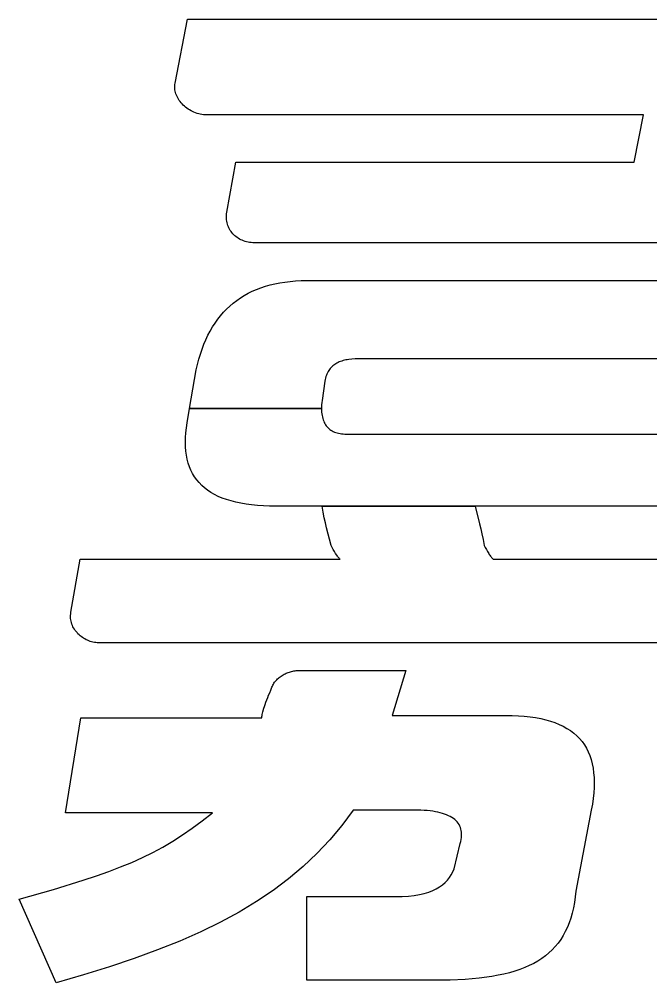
# Model space of a CAD drawing. Header units: millimetres. Extents: x 6 to 290, y -200 to -4.
# Drawn here: x 133.015 to 135.772, y -198.725 to -194.52 of the extents above; entities that cross this region are included whole.
import ezdxf

# ---------------------------------------------------------------- set-up
doc = ezdxf.new("R2010")
doc.units = ezdxf.units.MM
doc.layers.add('BLUETHIRTYONE', color=171, linetype='CONTINUOUS')
doc.layers.add('RED', color=14, linetype='CONTINUOUS')

msp = doc.modelspace()

# ---------------------------------------------------------------- linework, layer by layer
at = {"layer": 'BLUETHIRTYONE', "linetype": 'CONTINUOUS'}
for p, q in [((133.696, -194.7985), (133.7502, -194.5195)), ((133.7502, -194.5195), (135.8087, -194.5195)), ((133.6939, -194.8159), (133.6942, -194.81)), ((133.6942, -194.81), (133.6948, -194.8042)), ((133.6948, -194.8042), (133.696, -194.7985)), ((133.6942, -194.8217), (133.6939, -194.8159)), ((133.6948, -194.8276), (133.6942, -194.8217)), ((133.6959, -194.8335), (133.6948, -194.8276)), ((133.6973, -194.8394), (133.6959, -194.8335)), ((133.6992, -194.8452), (133.6973, -194.8394)), ((133.7014, -194.851), (133.6992, -194.8452)), ((133.704, -194.8568), (133.7014, -194.851)), ((133.707, -194.8624), (133.704, -194.8568)), ((133.7102, -194.868), (133.707, -194.8624)), ((133.7139, -194.8735), (133.7102, -194.868)), ((133.7178, -194.8788), (133.7139, -194.8735)), ((133.722, -194.8841), (133.7178, -194.8788)), ((133.7265, -194.8891), (133.722, -194.8841)), ((133.7313, -194.894), (133.7265, -194.8891)), ((133.7363, -194.8987), (133.7313, -194.894)), ((133.7416, -194.9032), (133.7363, -194.8987)), ((133.7472, -194.9076), (133.7416, -194.9032)), ((133.7529, -194.9116), (133.7472, -194.9076)), ((133.7589, -194.9155), (133.7529, -194.9116)), ((133.7651, -194.919), (133.7589, -194.9155)), ((133.7714, -194.9223), (133.7651, -194.919)), ((133.778, -194.9253), (133.7714, -194.9223)), ((133.7846, -194.9281), (133.778, -194.9253)), ((133.7915, -194.9304), (133.7846, -194.9281)), ((133.7985, -194.9325), (133.7915, -194.9304)), ((133.8056, -194.9342), (133.7985, -194.9325)), ((133.8128, -194.9355), (133.8056, -194.9342)), ((133.8201, -194.9365), (133.8128, -194.9355)), ((133.8275, -194.937), (133.8201, -194.9365)), ((135.7399, -194.937), (133.8275, -194.937)), ((135.7002, -195.1439), (135.7399, -194.937)), ((133.9214, -195.3622), (133.9611, -195.1439)), ((133.9611, -195.1439), (135.7002, -195.1439)), ((133.9196, -195.3821), (133.9199, -195.3756)), ((133.9198, -195.3886), (133.9196, -195.3821)), ((133.9203, -195.395), (133.9198, -195.3886)), ((133.9199, -195.3756), (133.9205, -195.3689)), ((133.9212, -195.4012), (133.9203, -195.395)), ((133.9205, -195.3689), (133.9214, -195.3622)), ((133.9224, -195.4074), (133.9212, -195.4012)), ((133.9239, -195.4134), (133.9224, -195.4074)), ((133.9258, -195.4192), (133.9239, -195.4134)), ((133.928, -195.425), (133.9258, -195.4192)), ((133.9305, -195.4305), (133.928, -195.425)), ((133.9333, -195.4359), (133.9305, -195.4305)), ((133.9365, -195.4411), (133.9333, -195.4359)), ((133.9399, -195.4462), (133.9365, -195.4411)), ((133.9436, -195.451), (133.9399, -195.4462)), ((133.9475, -195.4557), (133.9436, -195.451)), ((133.9518, -195.4601), (133.9475, -195.4557)), ((133.9563, -195.4643), (133.9518, -195.4601)), ((133.961, -195.4683), (133.9563, -195.4643)), ((133.9661, -195.472), (133.961, -195.4683)), ((133.9713, -195.4755), (133.9661, -195.472)), ((133.9768, -195.4787), (133.9713, -195.4755)), ((133.9825, -195.4817), (133.9768, -195.4787)), ((133.9884, -195.4844), (133.9825, -195.4817)), ((133.9945, -195.4868), (133.9884, -195.4844)), ((134.0008, -195.489), (133.9945, -195.4868)), ((134.0073, -195.4908), (134.0008, -195.489)), ((134.014, -195.4923), (134.0073, -195.4908)), ((134.0209, -195.4935), (134.014, -195.4923)), ((134.028, -195.4943), (134.0209, -195.4935)), ((134.0352, -195.4949), (134.028, -195.4943)), ((134.0425, -195.495), (134.0352, -195.4949)), ((137.8944, -195.495), (134.0425, -195.495)), ((134.0508, -195.6988), (134.0699, -195.6915)), ((134.0699, -195.6915), (134.0896, -195.6849)), ((134.0896, -195.6849), (134.11, -195.6791)), ((134.11, -195.6791), (134.131, -195.6741)), ((134.131, -195.6741), (134.1526, -195.6699)), ((134.1526, -195.6699), (134.1749, -195.6664)), ((134.1749, -195.6664), (134.1977, -195.6637)), ((134.1977, -195.6637), (134.2212, -195.6617)), ((134.2212, -195.6617), (134.2454, -195.6605)), ((134.2454, -195.6605), (134.2701, -195.6602)), ((134.2701, -195.6602), (137.5603, -195.6602)), ((133.9645, -195.7468), (133.9805, -195.7357)), ((133.9805, -195.7357), (133.9971, -195.7253)), ((133.9971, -195.7253), (134.0144, -195.7157)), ((134.0144, -195.7157), (134.0323, -195.7069)), ((134.0323, -195.7069), (134.0508, -195.6988)), ((133.9202, -195.7846), (133.9343, -195.7712)), ((133.9343, -195.7712), (133.9491, -195.7586)), ((133.9491, -195.7586), (133.9645, -195.7468)), ((133.8815, -195.8291), (133.8938, -195.8135)), ((133.8938, -195.8135), (133.9067, -195.7987)), ((133.9067, -195.7987), (133.9202, -195.7846)), ((133.8485, -195.8803), (133.8589, -195.8625)), ((133.8589, -195.8625), (133.8699, -195.8455)), ((133.8699, -195.8455), (133.8815, -195.8291)), ((133.8296, -195.9182), (133.8387, -195.8989)), ((133.8387, -195.8989), (133.8485, -195.8803)), ((133.8132, -195.959), (133.8211, -195.9382)), ((133.8211, -195.9382), (133.8296, -195.9182)), ((133.7993, -196.0026), (133.8132, -195.959)), ((133.7878, -196.0492), (133.7993, -196.0026)), ((134.3884, -196.0293), (134.3842, -196.0326)), ((134.3928, -196.0261), (134.3884, -196.0293)), ((134.3974, -196.0231), (134.3928, -196.0261)), ((134.4022, -196.0204), (134.3974, -196.0231)), ((134.4072, -196.0179), (134.4022, -196.0204)), ((134.4124, -196.0155), (134.4072, -196.0179)), ((134.4178, -196.0134), (134.4124, -196.0155)), ((134.4233, -196.0115), (134.4178, -196.0134)), ((134.429, -196.0097), (134.4233, -196.0115)), ((134.4349, -196.0081), (134.429, -196.0097)), ((134.441, -196.0068), (134.4349, -196.0081)), ((134.4473, -196.0056), (134.441, -196.0068)), ((134.4537, -196.0045), (134.4473, -196.0056)), ((134.467, -196.003), (134.4537, -196.0045)), ((134.481, -196.0021), (134.467, -196.003)), ((134.4956, -196.0018), (134.481, -196.0021)), ((137.2242, -196.0018), (134.4956, -196.0018)), ((133.7588, -196.2186), (133.7878, -196.0492)), ((134.356, -196.0737), (134.354, -196.0795)), ((134.3583, -196.0682), (134.356, -196.0737)), ((134.3608, -196.0629), (134.3583, -196.0682)), ((134.3635, -196.0578), (134.3608, -196.0629)), ((134.3664, -196.053), (134.3635, -196.0578)), ((134.3695, -196.0485), (134.3664, -196.053)), ((134.3729, -196.0442), (134.3695, -196.0485)), ((134.3765, -196.0401), (134.3729, -196.0442)), ((134.3803, -196.0363), (134.3765, -196.0401)), ((134.3842, -196.0326), (134.3803, -196.0363)), ((134.3494, -196.0986), (134.3369, -196.184)), ((134.3507, -196.092), (134.3494, -196.0986)), ((134.3523, -196.0856), (134.3507, -196.092)), ((134.354, -196.0795), (134.3523, -196.0856)), ((134.3359, -196.1931), (134.3352, -196.2019)), ((134.3369, -196.184), (134.3359, -196.1931)), ((133.7482, -196.2808), (133.7588, -196.2186)), ((133.7588, -196.2186), (134.3346, -196.2186)), ((134.3346, -196.2186), (133.7588, -196.2186)), ((134.3347, -196.2104), (134.3346, -196.2186)), ((134.3346, -196.2186), (134.3348, -196.2265)), ((134.3352, -196.2019), (134.3347, -196.2104)), ((134.3348, -196.2265), (134.3353, -196.2341)), ((134.3353, -196.2341), (134.336, -196.2414)), ((134.336, -196.2414), (134.3371, -196.2485)), ((133.7449, -196.3032), (133.7482, -196.2808)), ((134.3371, -196.2485), (134.3384, -196.2552)), ((134.3384, -196.2552), (134.3401, -196.2616)), ((134.3401, -196.2616), (134.342, -196.2678)), ((134.342, -196.2678), (134.3442, -196.2736)), ((134.3442, -196.2736), (134.3466, -196.2792)), ((134.3466, -196.2792), (134.3494, -196.2844)), ((134.3494, -196.2844), (134.3524, -196.2894)), ((133.7412, -196.3459), (133.7426, -196.3249)), ((133.7426, -196.3249), (133.7449, -196.3032)), ((134.3524, -196.2894), (134.3557, -196.2941)), ((134.3557, -196.2941), (134.3592, -196.2985)), ((134.3592, -196.2985), (134.3631, -196.3026)), ((134.3631, -196.3026), (134.3672, -196.3064)), ((134.3672, -196.3064), (134.3715, -196.3099)), ((134.3715, -196.3099), (134.3761, -196.3132)), ((134.3761, -196.3132), (134.381, -196.3161)), ((134.381, -196.3161), (134.3861, -196.3188)), ((134.3861, -196.3188), (134.3915, -196.3212)), ((134.3915, -196.3212), (134.3971, -196.3233)), ((134.3971, -196.3233), (134.403, -196.3251)), ((134.403, -196.3251), (134.4091, -196.3266)), ((134.4091, -196.3266), (134.4155, -196.3279)), ((133.7408, -196.3662), (133.7412, -196.3459)), ((133.7413, -196.3858), (133.7408, -196.3662)), ((134.4155, -196.3279), (134.4221, -196.3289)), ((134.4221, -196.3289), (134.429, -196.3296)), ((134.429, -196.3296), (134.4361, -196.33)), ((134.4361, -196.33), (134.4434, -196.3301)), ((134.4434, -196.3301), (137.172, -196.3301)), ((133.7428, -196.4046), (133.7413, -196.3858)), ((133.7452, -196.4228), (133.7428, -196.4046)), ((133.7486, -196.4402), (133.7452, -196.4228)), ((133.753, -196.4569), (133.7486, -196.4402)), ((133.7584, -196.4729), (133.753, -196.4569)), ((133.7648, -196.4882), (133.7584, -196.4729)), ((133.7721, -196.5028), (133.7648, -196.4882)), ((133.7805, -196.5167), (133.7721, -196.5028)), ((133.7898, -196.5299), (133.7805, -196.5167)), ((133.8002, -196.5423), (133.7898, -196.5299)), ((133.8116, -196.5541), (133.8002, -196.5423)), ((133.824, -196.5651), (133.8116, -196.5541)), ((133.8374, -196.5754), (133.824, -196.5651)), ((133.8519, -196.585), (133.8374, -196.5754)), ((133.8674, -196.5939), (133.8519, -196.585)), ((133.8839, -196.6021), (133.8674, -196.5939)), ((133.9015, -196.6096), (133.8839, -196.6021)), ((133.9202, -196.6164), (133.9015, -196.6096)), ((133.9399, -196.6224), (133.9202, -196.6164)), ((133.9607, -196.6277), (133.9399, -196.6224)), ((133.9825, -196.6324), (133.9607, -196.6277)), ((134.0054, -196.6363), (133.9825, -196.6324)), ((134.0295, -196.6395), (134.0054, -196.6363)), ((134.0546, -196.642), (134.0295, -196.6395)), ((134.0808, -196.6438), (134.0546, -196.642)), ((134.1081, -196.6448), (134.0808, -196.6438)), ((134.1365, -196.6452), (134.1081, -196.6448)), ((134.3369, -196.6452), (134.1365, -196.6452)), ((134.3417, -196.6712), (134.3369, -196.6452)), ((134.3369, -196.6452), (135.005, -196.6452)), ((135.005, -196.6452), (134.3369, -196.6452)), ((135.005, -196.6452), (135.0248, -196.7221)), ((136.4497, -196.6452), (135.005, -196.6452)), ((134.3466, -196.6954), (134.3417, -196.6712)), ((134.3517, -196.7179), (134.3466, -196.6954)), ((134.3567, -196.7391), (134.3517, -196.7179)), ((134.3766, -196.816), (134.3567, -196.7391)), ((135.0248, -196.7221), (135.0299, -196.7433)), ((135.0299, -196.7433), (135.0349, -196.7658)), ((135.0349, -196.7658), (135.0399, -196.79)), ((134.3814, -196.8252), (134.3766, -196.816)), ((134.3863, -196.8343), (134.3814, -196.8252)), ((135.0399, -196.79), (135.0446, -196.816)), ((135.0446, -196.816), (135.0494, -196.8252)), ((135.0494, -196.8252), (135.0544, -196.8343)), ((134.3913, -196.8431), (134.3863, -196.8343)), ((134.3964, -196.8513), (134.3913, -196.8431)), ((134.4015, -196.859), (134.3964, -196.8513)), ((134.404, -196.8626), (134.4015, -196.859)), ((134.4065, -196.8659), (134.404, -196.8626)), ((134.409, -196.869), (134.4065, -196.8659)), ((134.4114, -196.8719), (134.409, -196.869)), ((134.4139, -196.8744), (134.4114, -196.8719)), ((135.0544, -196.8343), (135.0594, -196.8431)), ((135.0594, -196.8431), (135.0645, -196.8513)), ((135.0645, -196.8513), (135.067, -196.8553)), ((135.067, -196.8553), (135.0696, -196.859)), ((135.0696, -196.859), (135.0721, -196.8626)), ((135.0721, -196.8626), (135.0746, -196.8659)), ((135.0746, -196.8659), (135.0771, -196.869)), ((135.0771, -196.869), (135.0795, -196.8719)), ((135.0795, -196.8719), (135.0819, -196.8744)), ((133.2408, -197.1083), (133.2805, -196.8767)), ((133.2805, -196.8767), (134.4162, -196.8767)), ((134.4162, -196.8767), (134.4139, -196.8744)), ((135.0819, -196.8744), (135.0843, -196.8767)), ((135.0843, -196.8767), (136.3015, -196.8767)), ((133.2393, -197.1282), (133.2394, -197.1217)), ((133.2394, -197.1217), (133.2399, -197.115)), ((133.2399, -197.115), (133.2408, -197.1083)), ((133.2397, -197.1347), (133.2393, -197.1282)), ((133.2405, -197.1411), (133.2397, -197.1347)), ((133.2416, -197.1473), (133.2405, -197.1411)), ((133.2432, -197.1535), (133.2416, -197.1473)), ((133.2451, -197.1595), (133.2432, -197.1535)), ((133.2473, -197.1653), (133.2451, -197.1595)), ((133.2499, -197.1711), (133.2473, -197.1653)), ((133.2528, -197.1766), (133.2499, -197.1711)), ((133.256, -197.182), (133.2528, -197.1766)), ((133.2595, -197.1872), (133.256, -197.182)), ((133.2633, -197.1923), (133.2595, -197.1872)), ((133.2674, -197.1971), (133.2633, -197.1923)), ((133.2716, -197.2018), (133.2674, -197.1971)), ((133.2762, -197.2062), (133.2716, -197.2018)), ((133.2809, -197.2104), (133.2762, -197.2062)), ((133.2858, -197.2144), (133.2809, -197.2104)), ((133.291, -197.2181), (133.2858, -197.2144)), ((133.2963, -197.2216), (133.291, -197.2181)), ((133.3017, -197.2248), (133.2963, -197.2216)), ((133.3073, -197.2278), (133.3017, -197.2248)), ((133.3131, -197.2305), (133.3073, -197.2278)), ((133.3189, -197.2329), (133.3131, -197.2305)), ((133.3249, -197.2351), (133.3189, -197.2329)), ((133.3309, -197.2369), (133.3249, -197.2351)), ((133.337, -197.2384), (133.3309, -197.2369)), ((133.3432, -197.2396), (133.337, -197.2384)), ((133.3494, -197.2404), (133.3432, -197.2396)), ((133.3557, -197.241), (133.3494, -197.2404)), ((133.3619, -197.2411), (133.3557, -197.241)), ((137.9487, -197.2411), (133.3619, -197.2411)), ((134.1712, -197.3789), (134.1757, -197.3766)), ((134.1757, -197.3766), (134.1803, -197.3745)), ((134.1803, -197.3745), (134.185, -197.3725)), ((134.185, -197.3725), (134.1897, -197.3707)), ((134.1897, -197.3707), (134.1945, -197.369)), ((134.1945, -197.369), (134.1994, -197.3675)), ((134.1994, -197.3675), (134.2043, -197.3663)), ((134.2043, -197.3663), (134.2093, -197.3652)), ((134.2093, -197.3652), (134.2143, -197.3642)), ((134.2143, -197.3642), (134.2194, -197.3635)), ((134.2194, -197.3635), (134.2244, -197.363)), ((134.2244, -197.363), (134.2295, -197.3627)), ((134.2295, -197.3627), (134.2346, -197.3626)), ((134.2346, -197.3626), (134.7023, -197.3626)), ((134.7023, -197.3626), (134.6438, -197.5581)), ((134.1247, -197.4218), (134.1273, -197.4178)), ((134.1273, -197.4178), (134.1301, -197.4138)), ((134.1301, -197.4138), (134.1331, -197.41)), ((134.1331, -197.41), (134.1362, -197.4063)), ((134.1362, -197.4063), (134.1395, -197.4028)), ((134.1395, -197.4028), (134.143, -197.3993)), ((134.143, -197.3993), (134.1467, -197.396)), ((134.1467, -197.396), (134.1504, -197.3928)), ((134.1504, -197.3928), (134.1544, -197.3897)), ((134.1544, -197.3897), (134.1584, -197.3868)), ((134.1584, -197.3868), (134.1626, -197.384)), ((134.1626, -197.384), (134.1669, -197.3814)), ((134.1669, -197.3814), (134.1712, -197.3789)), ((134.104, -197.4702), (134.1086, -197.4593)), ((134.1086, -197.4593), (134.1135, -197.448)), ((134.1135, -197.448), (134.1148, -197.4434)), ((134.1148, -197.4434), (134.1163, -197.4389)), ((134.1163, -197.4389), (134.1181, -197.4345)), ((134.1181, -197.4345), (134.1201, -197.4302)), ((134.1201, -197.4302), (134.1223, -197.4259)), ((134.1223, -197.4259), (134.1247, -197.4218)), ((134.089, -197.5101), (134.0923, -197.5008)), ((134.0923, -197.5008), (134.0959, -197.491)), ((134.0959, -197.491), (134.0998, -197.4808)), ((134.0998, -197.4808), (134.104, -197.4702)), ((134.0762, -197.5542), (134.0792, -197.5421)), ((134.0792, -197.5421), (134.0835, -197.5272)), ((134.0835, -197.5272), (134.0861, -197.519)), ((134.0861, -197.519), (134.089, -197.5101)), ((133.2179, -197.9832), (133.2847, -197.5695)), ((133.2847, -197.5695), (134.0738, -197.5695)), ((134.0738, -197.5695), (134.074, -197.5669)), ((134.074, -197.5669), (134.0744, -197.5635)), ((134.0744, -197.5635), (134.0752, -197.5592)), ((134.0752, -197.5592), (134.0762, -197.5542)), ((134.6438, -197.5581), (135.1386, -197.5581)), ((135.1386, -197.5581), (135.1668, -197.5585)), ((135.1668, -197.5585), (135.194, -197.5597)), ((135.194, -197.5597), (135.22, -197.5616)), ((135.22, -197.5616), (135.245, -197.5643)), ((135.245, -197.5643), (135.2689, -197.5679)), ((135.2689, -197.5679), (135.2917, -197.5722)), ((135.2917, -197.5722), (135.3134, -197.5773)), ((135.3134, -197.5773), (135.3341, -197.5832)), ((135.3341, -197.5832), (135.3537, -197.59)), ((135.3537, -197.59), (135.3722, -197.5975)), ((135.3722, -197.5975), (135.3896, -197.6058)), ((135.3896, -197.6058), (135.406, -197.6149)), ((135.406, -197.6149), (135.4213, -197.6249)), ((135.4213, -197.6249), (135.4356, -197.6357)), ((135.4356, -197.6357), (135.4488, -197.6472)), ((135.4488, -197.6472), (135.4609, -197.6596)), ((135.4609, -197.6596), (135.4719, -197.6729)), ((135.4719, -197.6729), (135.482, -197.6869)), ((135.482, -197.6869), (135.4909, -197.7018)), ((135.4909, -197.7018), (135.4988, -197.7175)), ((135.4988, -197.7175), (135.5057, -197.734)), ((135.5057, -197.734), (135.5115, -197.7514)), ((135.5115, -197.7514), (135.5162, -197.7696)), ((135.5162, -197.7696), (135.52, -197.7887)), ((135.52, -197.7887), (135.5226, -197.8086)), ((135.5226, -197.8086), (135.5243, -197.8294)), ((135.5243, -197.8294), (135.5249, -197.851)), ((135.5244, -197.8734), (135.5229, -197.8967)), ((135.5249, -197.851), (135.5244, -197.8734)), ((135.5204, -197.9209), (135.5169, -197.9459)), ((135.5229, -197.8967), (135.5204, -197.9209)), ((135.5169, -197.9459), (135.5123, -197.9718)), ((133.8588, -197.9832), (133.2179, -197.9832)), ((133.8141, -198.0183), (133.8588, -197.9832)), ((134.4726, -197.9718), (134.4233, -198.0384)), ((134.7398, -197.9718), (134.4726, -197.9718)), ((134.7546, -197.972), (134.7398, -197.9718)), ((134.7689, -197.9724), (134.7546, -197.972)), ((134.7826, -197.9731), (134.7689, -197.9724)), ((134.7957, -197.9741), (134.7826, -197.9731)), ((134.8083, -197.9754), (134.7957, -197.9741)), ((134.8203, -197.977), (134.8083, -197.9754)), ((134.8318, -197.9789), (134.8203, -197.977)), ((134.8428, -197.9811), (134.8318, -197.9789)), ((134.8532, -197.9835), (134.8428, -197.9811)), ((134.863, -197.9862), (134.8532, -197.9835)), ((134.8723, -197.9893), (134.863, -197.9862)), ((134.881, -197.9926), (134.8723, -197.9893)), ((134.8892, -197.9961), (134.881, -197.9926)), ((134.8969, -198), (134.8892, -197.9961)), ((134.904, -198.0042), (134.8969, -198)), ((134.9105, -198.0086), (134.904, -198.0042)), ((134.9165, -198.0133), (134.9105, -198.0086)), ((135.5123, -197.9718), (135.4455, -198.3249)), ((133.7277, -198.0803), (133.7706, -198.0506)), ((133.7706, -198.0506), (133.8141, -198.0183)), ((134.4233, -198.0384), (134.3707, -198.1014)), ((134.9219, -198.0183), (134.9165, -198.0133)), ((134.9268, -198.0236), (134.9219, -198.0183)), ((134.9312, -198.0292), (134.9268, -198.0236)), ((134.9349, -198.0351), (134.9312, -198.0292)), ((134.9382, -198.0412), (134.9349, -198.0351)), ((134.9409, -198.0476), (134.9382, -198.0412)), ((134.943, -198.0543), (134.9409, -198.0476)), ((133.685, -198.1076), (133.7277, -198.0803)), ((134.9446, -198.0613), (134.943, -198.0543)), ((134.9442, -198.1004), (134.9454, -198.092)), ((134.9456, -198.0686), (134.9446, -198.0613)), ((134.9454, -198.092), (134.946, -198.0839)), ((134.9461, -198.0761), (134.9456, -198.0686)), ((134.946, -198.0839), (134.9461, -198.0761)), ((133.5984, -198.1566), (133.6421, -198.133)), ((133.6421, -198.133), (133.685, -198.1076)), ((134.3707, -198.1014), (134.3146, -198.1611)), ((134.9131, -198.2281), (134.9403, -198.118)), ((134.9403, -198.118), (134.9425, -198.109)), ((134.9425, -198.109), (134.9442, -198.1004)), ((133.5534, -198.1788), (133.5984, -198.1566)), ((134.3146, -198.1611), (134.2548, -198.2177)), ((133.4579, -198.22), (133.5068, -198.1998)), ((133.5068, -198.1998), (133.5534, -198.1788)), ((134.2548, -198.2177), (134.1911, -198.2714)), ((133.2937, -198.2781), (133.3519, -198.2589)), ((133.3519, -198.2589), (133.4065, -198.2396)), ((133.4065, -198.2396), (133.4579, -198.22)), ((134.8933, -198.2661), (134.901, -198.254)), ((134.901, -198.254), (134.9075, -198.2413)), ((134.9075, -198.2413), (134.9131, -198.2281)), ((133.1646, -198.3178), (133.2937, -198.2781)), ((134.1911, -198.2714), (134.1233, -198.3223)), ((134.8502, -198.3074), (134.863, -198.2982)), ((134.863, -198.2982), (134.8744, -198.2882)), ((134.8744, -198.2882), (134.8845, -198.2775)), ((134.8845, -198.2775), (134.8933, -198.2661)), ((133.0154, -198.3609), (133.1646, -198.3178)), ((134.1233, -198.3223), (134.0512, -198.3708)), ((134.7144, -198.3473), (134.7393, -198.3445)), ((134.7393, -198.3445), (134.7622, -198.3407)), ((134.7622, -198.3407), (134.7832, -198.3359)), ((134.7832, -198.3359), (134.8025, -198.3301)), ((134.8025, -198.3301), (134.82, -198.3234)), ((134.82, -198.3234), (134.8359, -198.3158)), ((134.8359, -198.3158), (134.8502, -198.3074)), ((135.4455, -198.3249), (135.4425, -198.3505)), ((133.1761, -198.7253), (133.0154, -198.3609)), ((134.0512, -198.3708), (133.9747, -198.4169)), ((134.2701, -198.7139), (134.2701, -198.3495)), ((134.2701, -198.3495), (134.6584, -198.3495)), ((134.6584, -198.3495), (134.6875, -198.349)), ((134.6875, -198.349), (134.7144, -198.3473)), ((135.4388, -198.3751), (135.4343, -198.3986)), ((135.4425, -198.3505), (135.4388, -198.3751)), ((133.9747, -198.4169), (133.8934, -198.4609)), ((135.4289, -198.4212), (135.4227, -198.4428)), ((135.4343, -198.3986), (135.4289, -198.4212)), ((133.8934, -198.4609), (133.8073, -198.5029)), ((135.4157, -198.4634), (135.4078, -198.483)), ((135.4227, -198.4428), (135.4157, -198.4634)), ((133.8073, -198.5029), (133.716, -198.5432)), ((135.399, -198.5017), (135.3894, -198.5195)), ((135.4078, -198.483), (135.399, -198.5017)), ((133.716, -198.5432), (133.6194, -198.582)), ((135.3674, -198.5524), (135.3551, -198.5676)), ((135.3789, -198.5364), (135.3674, -198.5524)), ((135.3894, -198.5195), (135.3789, -198.5364)), ((133.6194, -198.582), (133.5174, -198.6194)), ((135.3275, -198.5953), (135.3124, -198.6079)), ((135.3418, -198.5818), (135.3275, -198.5953)), ((135.3551, -198.5676), (135.3418, -198.5818)), ((133.5174, -198.6194), (133.4096, -198.6556)), ((135.2791, -198.6308), (135.261, -198.6411)), ((135.2962, -198.6197), (135.2791, -198.6308)), ((135.3124, -198.6079), (135.2962, -198.6197)), ((133.4096, -198.6556), (133.2959, -198.6908)), ((135.1551, -198.6815), (135.1308, -198.6876)), ((135.1783, -198.6748), (135.1551, -198.6815)), ((135.2005, -198.6675), (135.1783, -198.6748)), ((135.2217, -198.6594), (135.2005, -198.6675)), ((135.2418, -198.6506), (135.2217, -198.6594)), ((135.261, -198.6411), (135.2418, -198.6506)), ((133.2959, -198.6908), (133.1761, -198.7253)), ((134.8964, -198.7139), (134.2701, -198.7139)), ((134.9618, -198.7108), (134.8964, -198.7139)), ((135.0226, -198.7054), (134.9618, -198.7108)), ((135.0789, -198.6977), (135.0226, -198.7054)), ((135.1054, -198.693), (135.0789, -198.6977)), ((135.1308, -198.6876), (135.1054, -198.693))]:
    msp.add_line(p, q, dxfattribs=at)
at = {"layer": 'RED', "linetype": 'CONTINUOUS'}
for p, q in [((133.696, -194.7985), (133.7502, -194.5195)), ((133.7502, -194.5195), (135.8087, -194.5195)), ((133.6939, -194.8159), (133.6942, -194.81)), ((133.6942, -194.81), (133.6948, -194.8042)), ((133.6948, -194.8042), (133.696, -194.7985)), ((133.6942, -194.8217), (133.6939, -194.8159)), ((133.6948, -194.8276), (133.6942, -194.8217)), ((133.6959, -194.8335), (133.6948, -194.8276)), ((133.6973, -194.8394), (133.6959, -194.8335)), ((133.6992, -194.8452), (133.6973, -194.8394)), ((133.7014, -194.851), (133.6992, -194.8452)), ((133.704, -194.8568), (133.7014, -194.851)), ((133.707, -194.8624), (133.704, -194.8568)), ((133.7102, -194.868), (133.707, -194.8624)), ((133.7139, -194.8735), (133.7102, -194.868)), ((133.7178, -194.8788), (133.7139, -194.8735)), ((133.722, -194.8841), (133.7178, -194.8788)), ((133.7265, -194.8891), (133.722, -194.8841)), ((133.7313, -194.894), (133.7265, -194.8891)), ((133.7363, -194.8987), (133.7313, -194.894)), ((133.7416, -194.9032), (133.7363, -194.8987)), ((133.7472, -194.9076), (133.7416, -194.9032)), ((133.7529, -194.9116), (133.7472, -194.9076)), ((133.7589, -194.9155), (133.7529, -194.9116)), ((133.7651, -194.919), (133.7589, -194.9155)), ((133.7714, -194.9223), (133.7651, -194.919)), ((133.778, -194.9253), (133.7714, -194.9223)), ((133.7846, -194.9281), (133.778, -194.9253)), ((133.7915, -194.9304), (133.7846, -194.9281)), ((133.7985, -194.9325), (133.7915, -194.9304)), ((133.8056, -194.9342), (133.7985, -194.9325)), ((133.8128, -194.9355), (133.8056, -194.9342)), ((133.8201, -194.9365), (133.8128, -194.9355)), ((133.8275, -194.937), (133.8201, -194.9365)), ((135.7399, -194.937), (133.8275, -194.937)), ((135.7002, -195.1439), (135.7399, -194.937)), ((133.9214, -195.3622), (133.9611, -195.1439)), ((133.9611, -195.1439), (135.7002, -195.1439)), ((133.9196, -195.3821), (133.9199, -195.3756)), ((133.9198, -195.3886), (133.9196, -195.3821)), ((133.9203, -195.395), (133.9198, -195.3886)), ((133.9199, -195.3756), (133.9205, -195.3689)), ((133.9212, -195.4012), (133.9203, -195.395)), ((133.9205, -195.3689), (133.9214, -195.3622)), ((133.9224, -195.4074), (133.9212, -195.4012)), ((133.9239, -195.4134), (133.9224, -195.4074)), ((133.9258, -195.4192), (133.9239, -195.4134)), ((133.928, -195.425), (133.9258, -195.4192)), ((133.9305, -195.4305), (133.928, -195.425)), ((133.9333, -195.4359), (133.9305, -195.4305)), ((133.9365, -195.4411), (133.9333, -195.4359)), ((133.9399, -195.4462), (133.9365, -195.4411)), ((133.9436, -195.451), (133.9399, -195.4462)), ((133.9475, -195.4557), (133.9436, -195.451)), ((133.9518, -195.4601), (133.9475, -195.4557)), ((133.9563, -195.4643), (133.9518, -195.4601)), ((133.961, -195.4683), (133.9563, -195.4643)), ((133.9661, -195.472), (133.961, -195.4683)), ((133.9713, -195.4755), (133.9661, -195.472)), ((133.9768, -195.4787), (133.9713, -195.4755)), ((133.9825, -195.4817), (133.9768, -195.4787)), ((133.9884, -195.4844), (133.9825, -195.4817)), ((133.9945, -195.4868), (133.9884, -195.4844)), ((134.0008, -195.489), (133.9945, -195.4868)), ((134.0073, -195.4908), (134.0008, -195.489)), ((134.014, -195.4923), (134.0073, -195.4908)), ((134.0209, -195.4935), (134.014, -195.4923)), ((134.028, -195.4943), (134.0209, -195.4935)), ((134.0352, -195.4949), (134.028, -195.4943)), ((134.0425, -195.495), (134.0352, -195.4949)), ((137.8944, -195.495), (134.0425, -195.495)), ((134.0508, -195.6988), (134.0699, -195.6915)), ((134.0699, -195.6915), (134.0896, -195.6849)), ((134.0896, -195.6849), (134.11, -195.6791)), ((134.11, -195.6791), (134.131, -195.6741)), ((134.131, -195.6741), (134.1526, -195.6699)), ((134.1526, -195.6699), (134.1749, -195.6664)), ((134.1749, -195.6664), (134.1977, -195.6637)), ((134.1977, -195.6637), (134.2212, -195.6617)), ((134.2212, -195.6617), (134.2454, -195.6605)), ((134.2454, -195.6605), (134.2701, -195.6602)), ((134.2701, -195.6602), (137.5603, -195.6602)), ((133.9645, -195.7468), (133.9805, -195.7357)), ((133.9805, -195.7357), (133.9971, -195.7253)), ((133.9971, -195.7253), (134.0144, -195.7157)), ((134.0144, -195.7157), (134.0323, -195.7069)), ((134.0323, -195.7069), (134.0508, -195.6988)), ((133.9202, -195.7846), (133.9343, -195.7712)), ((133.9343, -195.7712), (133.9491, -195.7586)), ((133.9491, -195.7586), (133.9645, -195.7468)), ((133.8815, -195.8291), (133.8938, -195.8135)), ((133.8938, -195.8135), (133.9067, -195.7987)), ((133.9067, -195.7987), (133.9202, -195.7846)), ((133.8485, -195.8803), (133.8589, -195.8625)), ((133.8589, -195.8625), (133.8699, -195.8455)), ((133.8699, -195.8455), (133.8815, -195.8291)), ((133.8296, -195.9182), (133.8387, -195.8989)), ((133.8387, -195.8989), (133.8485, -195.8803)), ((133.8132, -195.959), (133.8211, -195.9382)), ((133.8211, -195.9382), (133.8296, -195.9182)), ((133.7993, -196.0026), (133.8132, -195.959)), ((133.7878, -196.0492), (133.7993, -196.0026)), ((134.3884, -196.0293), (134.3842, -196.0326)), ((134.3928, -196.0261), (134.3884, -196.0293)), ((134.3974, -196.0231), (134.3928, -196.0261)), ((134.4022, -196.0204), (134.3974, -196.0231)), ((134.4072, -196.0179), (134.4022, -196.0204)), ((134.4124, -196.0155), (134.4072, -196.0179)), ((134.4178, -196.0134), (134.4124, -196.0155)), ((134.4233, -196.0115), (134.4178, -196.0134)), ((134.429, -196.0097), (134.4233, -196.0115)), ((134.4349, -196.0081), (134.429, -196.0097)), ((134.441, -196.0068), (134.4349, -196.0081)), ((134.4473, -196.0056), (134.441, -196.0068)), ((134.4537, -196.0045), (134.4473, -196.0056)), ((134.467, -196.003), (134.4537, -196.0045)), ((134.481, -196.0021), (134.467, -196.003)), ((134.4956, -196.0018), (134.481, -196.0021)), ((137.2242, -196.0018), (134.4956, -196.0018)), ((133.7588, -196.2186), (133.7878, -196.0492)), ((134.356, -196.0737), (134.354, -196.0795)), ((134.3583, -196.0682), (134.356, -196.0737)), ((134.3608, -196.0629), (134.3583, -196.0682)), ((134.3635, -196.0578), (134.3608, -196.0629)), ((134.3664, -196.053), (134.3635, -196.0578)), ((134.3695, -196.0485), (134.3664, -196.053)), ((134.3729, -196.0442), (134.3695, -196.0485)), ((134.3765, -196.0401), (134.3729, -196.0442)), ((134.3803, -196.0363), (134.3765, -196.0401)), ((134.3842, -196.0326), (134.3803, -196.0363)), ((134.3494, -196.0986), (134.3369, -196.184)), ((134.3507, -196.092), (134.3494, -196.0986)), ((134.3523, -196.0856), (134.3507, -196.092)), ((134.354, -196.0795), (134.3523, -196.0856)), ((134.3359, -196.1931), (134.3352, -196.2019)), ((134.3369, -196.184), (134.3359, -196.1931)), ((133.7482, -196.2808), (133.7588, -196.2186)), ((133.7588, -196.2186), (134.3346, -196.2186)), ((134.3346, -196.2186), (133.7588, -196.2186)), ((134.3347, -196.2104), (134.3346, -196.2186)), ((134.3346, -196.2186), (134.3348, -196.2265)), ((134.3352, -196.2019), (134.3347, -196.2104)), ((134.3348, -196.2265), (134.3353, -196.2341)), ((134.3353, -196.2341), (134.336, -196.2414)), ((134.336, -196.2414), (134.3371, -196.2485)), ((133.7449, -196.3032), (133.7482, -196.2808)), ((134.3371, -196.2485), (134.3384, -196.2552)), ((134.3384, -196.2552), (134.3401, -196.2616)), ((134.3401, -196.2616), (134.342, -196.2678)), ((134.342, -196.2678), (134.3442, -196.2736)), ((134.3442, -196.2736), (134.3466, -196.2792)), ((134.3466, -196.2792), (134.3494, -196.2844)), ((134.3494, -196.2844), (134.3524, -196.2894)), ((133.7412, -196.3459), (133.7426, -196.3249)), ((133.7426, -196.3249), (133.7449, -196.3032)), ((134.3524, -196.2894), (134.3557, -196.2941)), ((134.3557, -196.2941), (134.3592, -196.2985)), ((134.3592, -196.2985), (134.3631, -196.3026)), ((134.3631, -196.3026), (134.3672, -196.3064)), ((134.3672, -196.3064), (134.3715, -196.3099)), ((134.3715, -196.3099), (134.3761, -196.3132)), ((134.3761, -196.3132), (134.381, -196.3161)), ((134.381, -196.3161), (134.3861, -196.3188)), ((134.3861, -196.3188), (134.3915, -196.3212)), ((134.3915, -196.3212), (134.3971, -196.3233)), ((134.3971, -196.3233), (134.403, -196.3251)), ((134.403, -196.3251), (134.4091, -196.3266)), ((134.4091, -196.3266), (134.4155, -196.3279)), ((133.7408, -196.3662), (133.7412, -196.3459)), ((133.7413, -196.3858), (133.7408, -196.3662)), ((134.4155, -196.3279), (134.4221, -196.3289)), ((134.4221, -196.3289), (134.429, -196.3296)), ((134.429, -196.3296), (134.4361, -196.33)), ((134.4361, -196.33), (134.4434, -196.3301)), ((134.4434, -196.3301), (137.172, -196.3301)), ((133.7428, -196.4046), (133.7413, -196.3858)), ((133.7452, -196.4228), (133.7428, -196.4046)), ((133.7486, -196.4402), (133.7452, -196.4228)), ((133.753, -196.4569), (133.7486, -196.4402)), ((133.7584, -196.4729), (133.753, -196.4569)), ((133.7648, -196.4882), (133.7584, -196.4729)), ((133.7721, -196.5028), (133.7648, -196.4882)), ((133.7805, -196.5167), (133.7721, -196.5028)), ((133.7898, -196.5299), (133.7805, -196.5167)), ((133.8002, -196.5423), (133.7898, -196.5299)), ((133.8116, -196.5541), (133.8002, -196.5423)), ((133.824, -196.5651), (133.8116, -196.5541)), ((133.8374, -196.5754), (133.824, -196.5651)), ((133.8519, -196.585), (133.8374, -196.5754)), ((133.8674, -196.5939), (133.8519, -196.585)), ((133.8839, -196.6021), (133.8674, -196.5939)), ((133.9015, -196.6096), (133.8839, -196.6021)), ((133.9202, -196.6164), (133.9015, -196.6096)), ((133.9399, -196.6224), (133.9202, -196.6164)), ((133.9607, -196.6277), (133.9399, -196.6224)), ((133.9825, -196.6324), (133.9607, -196.6277)), ((134.0054, -196.6363), (133.9825, -196.6324)), ((134.0295, -196.6395), (134.0054, -196.6363)), ((134.0546, -196.642), (134.0295, -196.6395)), ((134.0808, -196.6438), (134.0546, -196.642)), ((134.1081, -196.6448), (134.0808, -196.6438)), ((134.1365, -196.6452), (134.1081, -196.6448)), ((134.3369, -196.6452), (134.1365, -196.6452)), ((134.3417, -196.6712), (134.3369, -196.6452)), ((134.3369, -196.6452), (135.005, -196.6452)), ((135.005, -196.6452), (134.3369, -196.6452)), ((135.005, -196.6452), (135.0248, -196.7221)), ((136.4497, -196.6452), (135.005, -196.6452)), ((134.3466, -196.6954), (134.3417, -196.6712)), ((134.3517, -196.7179), (134.3466, -196.6954)), ((134.3567, -196.7391), (134.3517, -196.7179)), ((134.3766, -196.816), (134.3567, -196.7391)), ((135.0248, -196.7221), (135.0299, -196.7433)), ((135.0299, -196.7433), (135.0349, -196.7658)), ((135.0349, -196.7658), (135.0399, -196.79)), ((134.3814, -196.8252), (134.3766, -196.816)), ((134.3863, -196.8343), (134.3814, -196.8252)), ((135.0399, -196.79), (135.0446, -196.816)), ((135.0446, -196.816), (135.0494, -196.8252)), ((135.0494, -196.8252), (135.0544, -196.8343)), ((134.3913, -196.8431), (134.3863, -196.8343)), ((134.3964, -196.8513), (134.3913, -196.8431)), ((134.4015, -196.859), (134.3964, -196.8513)), ((134.404, -196.8626), (134.4015, -196.859)), ((134.4065, -196.8659), (134.404, -196.8626)), ((134.409, -196.869), (134.4065, -196.8659)), ((134.4114, -196.8719), (134.409, -196.869)), ((134.4139, -196.8744), (134.4114, -196.8719)), ((135.0544, -196.8343), (135.0594, -196.8431)), ((135.0594, -196.8431), (135.0645, -196.8513)), ((135.0645, -196.8513), (135.067, -196.8553)), ((135.067, -196.8553), (135.0696, -196.859)), ((135.0696, -196.859), (135.0721, -196.8626)), ((135.0721, -196.8626), (135.0746, -196.8659)), ((135.0746, -196.8659), (135.0771, -196.869)), ((135.0771, -196.869), (135.0795, -196.8719)), ((135.0795, -196.8719), (135.0819, -196.8744)), ((133.2408, -197.1083), (133.2805, -196.8767)), ((133.2805, -196.8767), (134.4162, -196.8767)), ((134.4162, -196.8767), (134.4139, -196.8744)), ((135.0819, -196.8744), (135.0843, -196.8767)), ((135.0843, -196.8767), (136.3015, -196.8767)), ((133.2393, -197.1282), (133.2394, -197.1217)), ((133.2394, -197.1217), (133.2399, -197.115)), ((133.2399, -197.115), (133.2408, -197.1083)), ((133.2397, -197.1347), (133.2393, -197.1282)), ((133.2405, -197.1411), (133.2397, -197.1347)), ((133.2416, -197.1473), (133.2405, -197.1411)), ((133.2432, -197.1535), (133.2416, -197.1473)), ((133.2451, -197.1595), (133.2432, -197.1535)), ((133.2473, -197.1653), (133.2451, -197.1595)), ((133.2499, -197.1711), (133.2473, -197.1653)), ((133.2528, -197.1766), (133.2499, -197.1711)), ((133.256, -197.182), (133.2528, -197.1766)), ((133.2595, -197.1872), (133.256, -197.182)), ((133.2633, -197.1923), (133.2595, -197.1872)), ((133.2674, -197.1971), (133.2633, -197.1923)), ((133.2716, -197.2018), (133.2674, -197.1971)), ((133.2762, -197.2062), (133.2716, -197.2018)), ((133.2809, -197.2104), (133.2762, -197.2062)), ((133.2858, -197.2144), (133.2809, -197.2104)), ((133.291, -197.2181), (133.2858, -197.2144)), ((133.2963, -197.2216), (133.291, -197.2181)), ((133.3017, -197.2248), (133.2963, -197.2216)), ((133.3073, -197.2278), (133.3017, -197.2248)), ((133.3131, -197.2305), (133.3073, -197.2278)), ((133.3189, -197.2329), (133.3131, -197.2305)), ((133.3249, -197.2351), (133.3189, -197.2329)), ((133.3309, -197.2369), (133.3249, -197.2351)), ((133.337, -197.2384), (133.3309, -197.2369)), ((133.3432, -197.2396), (133.337, -197.2384)), ((133.3494, -197.2404), (133.3432, -197.2396)), ((133.3557, -197.241), (133.3494, -197.2404)), ((133.3619, -197.2411), (133.3557, -197.241)), ((137.9487, -197.2411), (133.3619, -197.2411)), ((134.1712, -197.3789), (134.1757, -197.3766)), ((134.1757, -197.3766), (134.1803, -197.3745)), ((134.1803, -197.3745), (134.185, -197.3725)), ((134.185, -197.3725), (134.1897, -197.3707)), ((134.1897, -197.3707), (134.1945, -197.369)), ((134.1945, -197.369), (134.1994, -197.3675)), ((134.1994, -197.3675), (134.2043, -197.3663)), ((134.2043, -197.3663), (134.2093, -197.3652)), ((134.2093, -197.3652), (134.2143, -197.3642)), ((134.2143, -197.3642), (134.2194, -197.3635)), ((134.2194, -197.3635), (134.2244, -197.363)), ((134.2244, -197.363), (134.2295, -197.3627)), ((134.2295, -197.3627), (134.2346, -197.3626)), ((134.2346, -197.3626), (134.7023, -197.3626)), ((134.7023, -197.3626), (134.6438, -197.5581)), ((134.1247, -197.4218), (134.1273, -197.4178)), ((134.1273, -197.4178), (134.1301, -197.4138)), ((134.1301, -197.4138), (134.1331, -197.41)), ((134.1331, -197.41), (134.1362, -197.4063)), ((134.1362, -197.4063), (134.1395, -197.4028)), ((134.1395, -197.4028), (134.143, -197.3993)), ((134.143, -197.3993), (134.1467, -197.396)), ((134.1467, -197.396), (134.1504, -197.3928)), ((134.1504, -197.3928), (134.1544, -197.3897)), ((134.1544, -197.3897), (134.1584, -197.3868)), ((134.1584, -197.3868), (134.1626, -197.384)), ((134.1626, -197.384), (134.1669, -197.3814)), ((134.1669, -197.3814), (134.1712, -197.3789)), ((134.104, -197.4702), (134.1086, -197.4593)), ((134.1086, -197.4593), (134.1135, -197.448)), ((134.1135, -197.448), (134.1148, -197.4434)), ((134.1148, -197.4434), (134.1163, -197.4389)), ((134.1163, -197.4389), (134.1181, -197.4345)), ((134.1181, -197.4345), (134.1201, -197.4302)), ((134.1201, -197.4302), (134.1223, -197.4259)), ((134.1223, -197.4259), (134.1247, -197.4218)), ((134.089, -197.5101), (134.0923, -197.5008)), ((134.0923, -197.5008), (134.0959, -197.491)), ((134.0959, -197.491), (134.0998, -197.4808)), ((134.0998, -197.4808), (134.104, -197.4702)), ((134.0762, -197.5542), (134.0792, -197.5421)), ((134.0792, -197.5421), (134.0835, -197.5272)), ((134.0835, -197.5272), (134.0861, -197.519)), ((134.0861, -197.519), (134.089, -197.5101)), ((133.2179, -197.9832), (133.2847, -197.5695)), ((133.2847, -197.5695), (134.0738, -197.5695)), ((134.0738, -197.5695), (134.074, -197.5669)), ((134.074, -197.5669), (134.0744, -197.5635)), ((134.0744, -197.5635), (134.0752, -197.5592)), ((134.0752, -197.5592), (134.0762, -197.5542)), ((134.6438, -197.5581), (135.1386, -197.5581)), ((135.1386, -197.5581), (135.1668, -197.5585)), ((135.1668, -197.5585), (135.194, -197.5597)), ((135.194, -197.5597), (135.22, -197.5616)), ((135.22, -197.5616), (135.245, -197.5643)), ((135.245, -197.5643), (135.2689, -197.5679)), ((135.2689, -197.5679), (135.2917, -197.5722)), ((135.2917, -197.5722), (135.3134, -197.5773)), ((135.3134, -197.5773), (135.3341, -197.5832)), ((135.3341, -197.5832), (135.3537, -197.59)), ((135.3537, -197.59), (135.3722, -197.5975)), ((135.3722, -197.5975), (135.3896, -197.6058)), ((135.3896, -197.6058), (135.406, -197.6149)), ((135.406, -197.6149), (135.4213, -197.6249)), ((135.4213, -197.6249), (135.4356, -197.6357)), ((135.4356, -197.6357), (135.4488, -197.6472)), ((135.4488, -197.6472), (135.4609, -197.6596)), ((135.4609, -197.6596), (135.4719, -197.6729)), ((135.4719, -197.6729), (135.482, -197.6869)), ((135.482, -197.6869), (135.4909, -197.7018)), ((135.4909, -197.7018), (135.4988, -197.7175)), ((135.4988, -197.7175), (135.5057, -197.734)), ((135.5057, -197.734), (135.5115, -197.7514)), ((135.5115, -197.7514), (135.5162, -197.7696)), ((135.5162, -197.7696), (135.52, -197.7887)), ((135.52, -197.7887), (135.5226, -197.8086)), ((135.5226, -197.8086), (135.5243, -197.8294)), ((135.5243, -197.8294), (135.5249, -197.851)), ((135.5244, -197.8734), (135.5229, -197.8967)), ((135.5249, -197.851), (135.5244, -197.8734)), ((135.5204, -197.9209), (135.5169, -197.9459)), ((135.5229, -197.8967), (135.5204, -197.9209)), ((135.5169, -197.9459), (135.5123, -197.9718)), ((133.8588, -197.9832), (133.2179, -197.9832)), ((133.8141, -198.0183), (133.8588, -197.9832)), ((134.4726, -197.9718), (134.4233, -198.0384)), ((134.7398, -197.9718), (134.4726, -197.9718)), ((134.7546, -197.972), (134.7398, -197.9718)), ((134.7689, -197.9724), (134.7546, -197.972)), ((134.7826, -197.9731), (134.7689, -197.9724)), ((134.7957, -197.9741), (134.7826, -197.9731)), ((134.8083, -197.9754), (134.7957, -197.9741)), ((134.8203, -197.977), (134.8083, -197.9754)), ((134.8318, -197.9789), (134.8203, -197.977)), ((134.8428, -197.9811), (134.8318, -197.9789)), ((134.8532, -197.9835), (134.8428, -197.9811)), ((134.863, -197.9862), (134.8532, -197.9835)), ((134.8723, -197.9893), (134.863, -197.9862)), ((134.881, -197.9926), (134.8723, -197.9893)), ((134.8892, -197.9961), (134.881, -197.9926)), ((134.8969, -198), (134.8892, -197.9961)), ((134.904, -198.0042), (134.8969, -198)), ((134.9105, -198.0086), (134.904, -198.0042)), ((134.9165, -198.0133), (134.9105, -198.0086)), ((135.5123, -197.9718), (135.4455, -198.3249)), ((133.7277, -198.0803), (133.7706, -198.0506)), ((133.7706, -198.0506), (133.8141, -198.0183)), ((134.4233, -198.0384), (134.3707, -198.1014)), ((134.9219, -198.0183), (134.9165, -198.0133)), ((134.9268, -198.0236), (134.9219, -198.0183)), ((134.9312, -198.0292), (134.9268, -198.0236)), ((134.9349, -198.0351), (134.9312, -198.0292)), ((134.9382, -198.0412), (134.9349, -198.0351)), ((134.9409, -198.0476), (134.9382, -198.0412)), ((134.943, -198.0543), (134.9409, -198.0476)), ((133.685, -198.1076), (133.7277, -198.0803)), ((134.9446, -198.0613), (134.943, -198.0543)), ((134.9442, -198.1004), (134.9454, -198.092)), ((134.9456, -198.0686), (134.9446, -198.0613)), ((134.9454, -198.092), (134.946, -198.0839)), ((134.9461, -198.0761), (134.9456, -198.0686)), ((134.946, -198.0839), (134.9461, -198.0761)), ((133.5984, -198.1566), (133.6421, -198.133)), ((133.6421, -198.133), (133.685, -198.1076)), ((134.3707, -198.1014), (134.3146, -198.1611)), ((134.9131, -198.2281), (134.9403, -198.118)), ((134.9403, -198.118), (134.9425, -198.109)), ((134.9425, -198.109), (134.9442, -198.1004)), ((133.5534, -198.1788), (133.5984, -198.1566)), ((134.3146, -198.1611), (134.2548, -198.2177)), ((133.4579, -198.22), (133.5068, -198.1998)), ((133.5068, -198.1998), (133.5534, -198.1788)), ((134.2548, -198.2177), (134.1911, -198.2714)), ((133.2937, -198.2781), (133.3519, -198.2589)), ((133.3519, -198.2589), (133.4065, -198.2396)), ((133.4065, -198.2396), (133.4579, -198.22)), ((134.8933, -198.2661), (134.901, -198.254)), ((134.901, -198.254), (134.9075, -198.2413)), ((134.9075, -198.2413), (134.9131, -198.2281)), ((133.1646, -198.3178), (133.2937, -198.2781)), ((134.1911, -198.2714), (134.1233, -198.3223)), ((134.8502, -198.3074), (134.863, -198.2982)), ((134.863, -198.2982), (134.8744, -198.2882)), ((134.8744, -198.2882), (134.8845, -198.2775)), ((134.8845, -198.2775), (134.8933, -198.2661)), ((133.0154, -198.3609), (133.1646, -198.3178)), ((134.1233, -198.3223), (134.0512, -198.3708)), ((134.7144, -198.3473), (134.7393, -198.3445)), ((134.7393, -198.3445), (134.7622, -198.3407)), ((134.7622, -198.3407), (134.7832, -198.3359)), ((134.7832, -198.3359), (134.8025, -198.3301)), ((134.8025, -198.3301), (134.82, -198.3234)), ((134.82, -198.3234), (134.8359, -198.3158)), ((134.8359, -198.3158), (134.8502, -198.3074)), ((135.4455, -198.3249), (135.4425, -198.3505)), ((133.1761, -198.7253), (133.0154, -198.3609)), ((134.0512, -198.3708), (133.9747, -198.4169)), ((134.2701, -198.7139), (134.2701, -198.3495)), ((134.2701, -198.3495), (134.6584, -198.3495)), ((134.6584, -198.3495), (134.6875, -198.349)), ((134.6875, -198.349), (134.7144, -198.3473)), ((135.4388, -198.3751), (135.4343, -198.3986)), ((135.4425, -198.3505), (135.4388, -198.3751)), ((133.9747, -198.4169), (133.8934, -198.4609)), ((135.4289, -198.4212), (135.4227, -198.4428)), ((135.4343, -198.3986), (135.4289, -198.4212)), ((133.8934, -198.4609), (133.8073, -198.5029)), ((135.4157, -198.4634), (135.4078, -198.483)), ((135.4227, -198.4428), (135.4157, -198.4634)), ((133.8073, -198.5029), (133.716, -198.5432)), ((135.399, -198.5017), (135.3894, -198.5195)), ((135.4078, -198.483), (135.399, -198.5017)), ((133.716, -198.5432), (133.6194, -198.582)), ((135.3674, -198.5524), (135.3551, -198.5676)), ((135.3789, -198.5364), (135.3674, -198.5524)), ((135.3894, -198.5195), (135.3789, -198.5364)), ((133.6194, -198.582), (133.5174, -198.6194)), ((135.3275, -198.5953), (135.3124, -198.6079)), ((135.3418, -198.5818), (135.3275, -198.5953)), ((135.3551, -198.5676), (135.3418, -198.5818)), ((133.5174, -198.6194), (133.4096, -198.6556)), ((135.2791, -198.6308), (135.261, -198.6411)), ((135.2962, -198.6197), (135.2791, -198.6308)), ((135.3124, -198.6079), (135.2962, -198.6197)), ((133.4096, -198.6556), (133.2959, -198.6908)), ((135.1551, -198.6815), (135.1308, -198.6876)), ((135.1783, -198.6748), (135.1551, -198.6815)), ((135.2005, -198.6675), (135.1783, -198.6748)), ((135.2217, -198.6594), (135.2005, -198.6675)), ((135.2418, -198.6506), (135.2217, -198.6594)), ((135.261, -198.6411), (135.2418, -198.6506)), ((133.2959, -198.6908), (133.1761, -198.7253)), ((134.8964, -198.7139), (134.2701, -198.7139)), ((134.9618, -198.7108), (134.8964, -198.7139)), ((135.0226, -198.7054), (134.9618, -198.7108)), ((135.0789, -198.6977), (135.0226, -198.7054)), ((135.1054, -198.693), (135.0789, -198.6977)), ((135.1308, -198.6876), (135.1054, -198.693))]:
    msp.add_line(p, q, dxfattribs=at)

doc.saveas('drawing.dxf')
